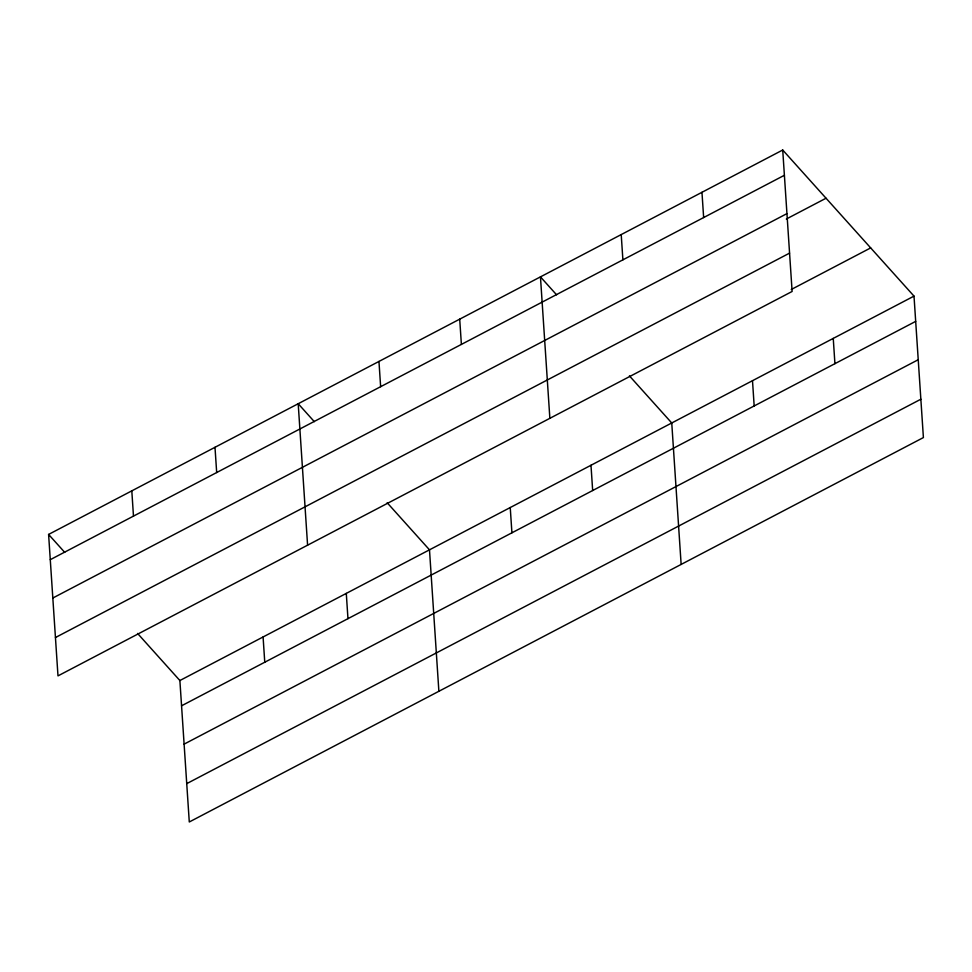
<?xml version="1.0" encoding="UTF-8"?>
<svg xmlns="http://www.w3.org/2000/svg" width="972" height="972" viewBox="0 0 972 972"><rect width="100%" height="100%" fill="white"/><g stroke="black" fill="none" stroke-linecap="round" stroke-linejoin="round"><path stroke-width="1.46" d="M782.715 150.016L792.119 291.466L57.992 675.88L48.6 534.43L782.715 150.016L914.008 296.12L923.4 437.57L189.285 821.984L179.881 680.534L137.574 633.44M50.277 559.678L784.392 175.276M52.828 598.023L786.943 213.621M786.324 219.028L826.042 198.227M55.453 637.535L789.568 253.121M791.257 289.498L870.681 247.909M179.881 680.534L914.008 296.12M181.57 705.793L915.685 321.38M184.109 744.139L918.224 359.725M186.733 783.639L920.849 399.225M556.579 294.808L540.456 276.874L549.86 418.325M629.431 375.885L671.749 422.978L681.141 564.428M314.32 421.666L298.197 403.72L307.589 545.183M387.172 502.743L429.49 549.836L438.882 691.286M48.6 534.43L64.723 552.363M833.247 338.402L834.924 363.662M752.498 380.696L754.175 405.944M701.966 192.298L703.643 217.558M621.217 234.58L622.894 259.84M590.988 465.26L592.665 490.52M510.239 507.542L511.916 532.802M459.707 319.156L461.384 344.416M378.959 361.438L380.635 386.698M346.287 593.394L347.964 618.654M263.084 636.964L264.761 662.224M214.994 447.29L216.683 472.55M131.803 490.86L133.48 516.12"/></g></svg>
